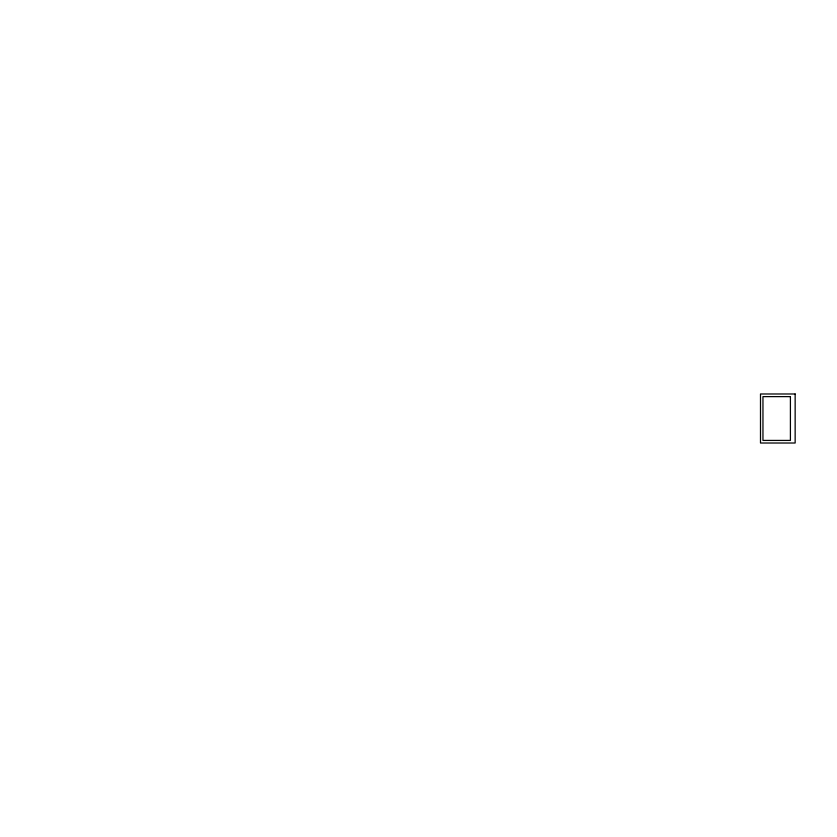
<?xml version="1.0" encoding="UTF-8"?>
<svg xmlns="http://www.w3.org/2000/svg" width="837" height="837" viewBox="0 0 837 837"><rect width="100%" height="100%" fill="white"/><g stroke="black" fill="none" stroke-linecap="round" stroke-linejoin="round"><path stroke-width="1.26" d="M795.15 393.986L760.498 393.986L760.498 443.014L795.15 443.014L795.15 393.986M790.41 396.623L762.957 396.623L762.957 440.419L790.41 440.419L790.41 396.623"/></g></svg>
